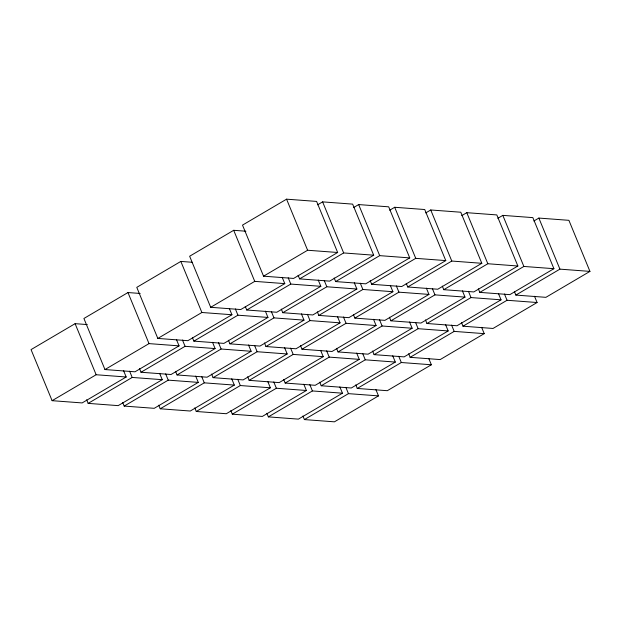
<?xml version="1.0" encoding="UTF-8"?>
<svg xmlns="http://www.w3.org/2000/svg" width="621" height="621" viewBox="0 0 621 621"><rect width="100%" height="100%" fill="white"/><g stroke="black" fill="none" stroke-linecap="round" stroke-linejoin="round"><path stroke-width="0.93" d="M87.305 324.581L75.102 323.665L31.05 349.607L52.102 400.677L82.135 402.928L126.187 376.994L123.602 370.721M140.175 293.461L127.973 292.545L83.913 318.48L104.965 369.549L134.998 371.8L179.058 345.866L176.473 339.594M192.099 262.264L180.835 261.418L136.783 287.36L157.827 338.429L187.868 340.681L231.92 314.738L229.335 308.466M245.9 231.214L233.698 230.298L189.646 256.232L210.698 307.302L240.731 309.553L284.783 283.618L282.198 277.346M286.568 199.17L242.508 225.113L263.56 276.182L293.593 278.433L337.653 252.491L316.601 201.421L286.568 199.17L307.612 250.247L337.653 252.491M317.618 204.806L322.61 201.872L352.643 204.123L373.695 255.192L329.642 281.127L299.601 278.883L298.127 275.297M353.66 207.507L358.651 204.573L388.684 206.824L409.736 257.894L365.684 283.828L335.643 281.577L334.168 277.998M52.102 400.677L96.154 374.742L126.187 376.994M104.965 369.549L149.017 343.615L179.058 345.866M157.827 338.429L201.887 312.495L231.92 314.738M210.698 307.302L254.75 281.367L284.783 283.618M263.56 276.182L307.612 250.247M389.709 210.209L394.692 207.274L424.725 209.525L445.777 260.595L401.725 286.529L371.692 284.278L370.209 280.7M86.668 399.792L88.143 403.378L132.195 377.444L162.236 379.687L159.651 373.415M139.531 368.672L141.006 372.251L185.066 346.316L215.099 348.567L212.514 342.295M192.394 337.545L193.876 341.131L237.928 315.189L267.962 317.44L265.377 311.168M245.264 306.417L246.739 310.003L290.791 284.069L320.832 286.32L318.239 280.048M299.601 278.883L343.661 252.941L373.695 255.192M425.75 212.91L430.733 209.976L460.774 212.227L481.818 263.296L437.766 289.231L407.733 286.98L406.258 283.393M162.236 379.687L118.176 405.629L88.143 403.378M215.099 348.567L171.047 374.502L141.006 372.251M267.962 317.44L223.909 343.382L193.876 341.131M320.832 286.32L276.772 312.254L246.739 310.003M122.71 402.493L124.184 406.08L168.237 380.137L198.278 382.389L195.693 376.116M175.572 371.366L177.047 374.952L221.107 349.018L251.14 351.269L248.555 344.997M228.435 340.246L229.917 343.832L273.97 317.89L304.003 320.141L301.418 313.869M281.305 309.118L282.78 312.705L326.832 286.77L356.873 289.021L354.288 282.749M335.643 281.577L379.703 255.642L409.736 257.894M461.791 215.611L466.782 212.677L496.816 214.92L517.867 265.998L473.807 291.932L443.774 289.681L442.299 286.095M198.278 382.389L154.218 408.323L124.184 406.08M251.14 351.269L207.088 377.203L177.047 374.952M304.003 320.141L259.951 346.076L229.917 343.832M356.873 289.021L312.813 314.956L282.78 312.705M158.751 405.195L160.226 408.773L204.286 382.839L234.319 385.09L231.734 378.818M211.614 374.067L213.096 377.653L257.148 351.719L287.181 353.97L284.597 347.698M264.484 342.947L265.959 346.526L310.011 320.591L340.052 322.842L337.467 316.57M317.347 311.82L318.821 315.406L362.881 289.471L392.914 291.715L390.33 285.443M371.692 284.278L415.744 258.344L445.777 260.595M497.832 218.313L502.824 215.371L532.857 217.622L553.909 268.691L509.857 294.633L479.816 292.382L478.341 288.796M234.319 385.09L190.267 411.024L160.226 408.773M287.181 353.97L243.129 379.905L213.096 377.653M340.052 322.842L295.992 348.777L265.959 346.526M392.914 291.715L348.862 317.657L318.821 315.406M194.792 407.896L196.275 411.475L240.327 385.54L270.36 387.791L267.775 381.519M247.663 376.768L249.137 380.355L293.19 354.412L323.223 356.664L320.638 350.391M300.525 345.649L302 349.227L346.052 323.293L376.093 325.544L373.508 319.272M353.388 314.521L354.863 318.107L398.923 292.165L428.956 294.416L426.371 288.144M407.733 286.98L451.785 261.045L481.818 263.296M533.874 221.006L538.865 218.072L568.898 220.323L589.95 271.393L545.898 297.335L515.857 295.084L514.382 291.497M270.36 387.791L226.308 413.726L196.275 411.475M323.223 356.664L279.171 382.606L249.137 380.355M376.093 325.544L332.033 351.478L302 349.227M428.956 294.416L384.904 320.358L354.863 318.107M230.833 410.59L232.316 414.176L276.368 388.241L306.401 390.493L303.816 384.22M283.704 379.47L285.179 383.056L329.231 357.114L359.272 359.365L356.687 353.093M336.566 348.342L338.041 351.928L382.101 325.994L412.134 328.245L409.55 321.973M389.429 317.222L390.912 320.809L434.964 294.866L464.997 297.117L462.412 290.845M443.774 289.681L487.827 263.746L517.867 265.998M306.401 390.493L262.349 416.427L232.316 414.176M359.272 359.365L315.212 385.299L285.179 383.056M412.134 328.245L368.082 354.18L338.041 351.928M464.997 297.117L420.945 323.052L390.912 320.809M266.883 413.291L268.357 416.877L312.41 390.943L342.45 393.194L339.858 386.922M319.745 382.171L321.22 385.75L365.28 359.815L395.313 362.066L392.728 355.794M372.608 351.044L374.09 354.63L418.143 328.695L448.176 330.939L445.591 324.674M425.478 319.924L426.953 323.502L471.005 297.568L501.038 299.819L498.453 293.547M479.816 292.382L523.868 266.448L553.909 268.691M342.45 393.194L298.39 419.128L268.357 416.877M395.313 362.066L351.261 388.001L321.22 385.75M448.176 330.939L404.124 356.881L374.09 354.63M501.038 299.819L456.986 325.753L426.953 323.502M302.924 415.992L304.399 419.579L348.451 393.644L378.492 395.887L375.907 389.615M355.786 384.873L357.261 388.451L401.321 362.517L431.354 364.768L428.769 358.496M408.649 353.745L410.132 357.331L454.184 331.389L484.217 333.64L481.632 327.368M461.519 322.617L462.994 326.204L507.047 300.269L537.087 302.52L534.502 296.248M515.857 295.084L559.917 269.141L589.95 271.393M378.492 395.887L334.432 421.83L304.399 419.579M431.354 364.768L387.302 390.702L357.261 388.451M484.217 333.64L440.165 359.582L410.132 357.331M537.087 302.52L493.027 328.455L462.994 326.204M538.865 218.072L559.917 269.141M502.824 215.371L523.868 266.448M504.462 293.997L507.047 300.269M466.782 212.677L487.827 263.746M468.42 291.296L471.005 297.568M430.733 209.976L451.785 261.045M451.599 325.117L454.184 331.389M432.379 288.594L434.964 294.866M394.692 207.274L415.744 258.344M415.558 322.423L418.143 328.695M396.338 285.893L398.923 292.165M358.651 204.573L379.703 255.642M398.736 356.244L401.321 362.517M379.516 319.722L382.101 325.994M360.296 283.199L362.881 289.471M322.61 201.872L343.661 252.941M362.687 353.543L365.28 359.815M343.467 317.02L346.052 323.293M324.247 280.498L326.832 286.77M345.866 387.372L348.451 393.644M326.646 350.842L329.231 357.114M307.426 314.319L310.011 320.591M288.206 277.797L290.791 284.069M309.825 384.671L312.41 390.943M290.605 348.148L293.19 354.412M271.385 311.618L273.97 317.89M233.698 230.298L254.75 281.367M273.783 381.969L276.368 388.241M254.563 345.447L257.148 351.719M235.343 308.916L237.928 315.189M237.742 379.268L240.327 385.54M218.522 342.745L221.107 349.018M180.835 261.418L201.887 312.495M201.701 376.567L204.286 382.839M182.481 340.044L185.066 346.316M165.652 373.865L168.237 380.137M127.973 292.545L149.017 343.615M129.61 371.172L132.195 377.444M75.102 323.665L96.154 374.742"/></g></svg>
